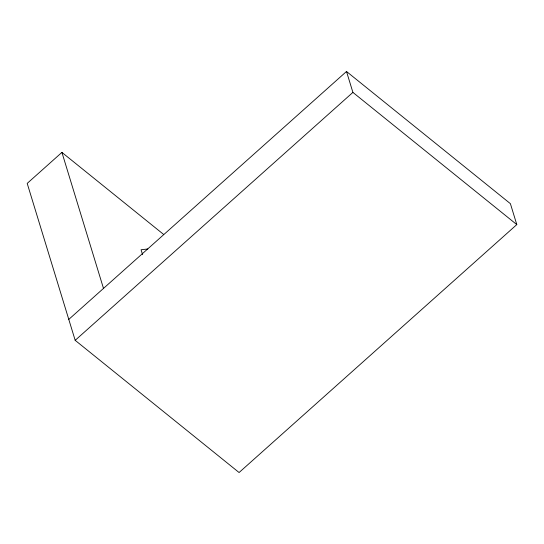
<?xml version="1.0" encoding="UTF-8"?>
<svg xmlns="http://www.w3.org/2000/svg" width="544" height="544" viewBox="0 0 544 544"><rect width="100%" height="100%" fill="white"/><g stroke="black" fill="none" stroke-linecap="round" stroke-linejoin="round"><path stroke-width="0.82" d="M163.69 234.491L61.914 152.402L27.2 183.396L75.181 340.326L239.081 472.525L516.8 224.597L510.401 203.674L346.501 71.475L68.782 319.403M75.181 340.326L352.9 92.398L346.501 71.475M147.825 248.982L141.073 249.75L142.555 254.606M352.9 92.398L516.8 224.597M61.914 152.402L103.496 288.415"/></g></svg>
